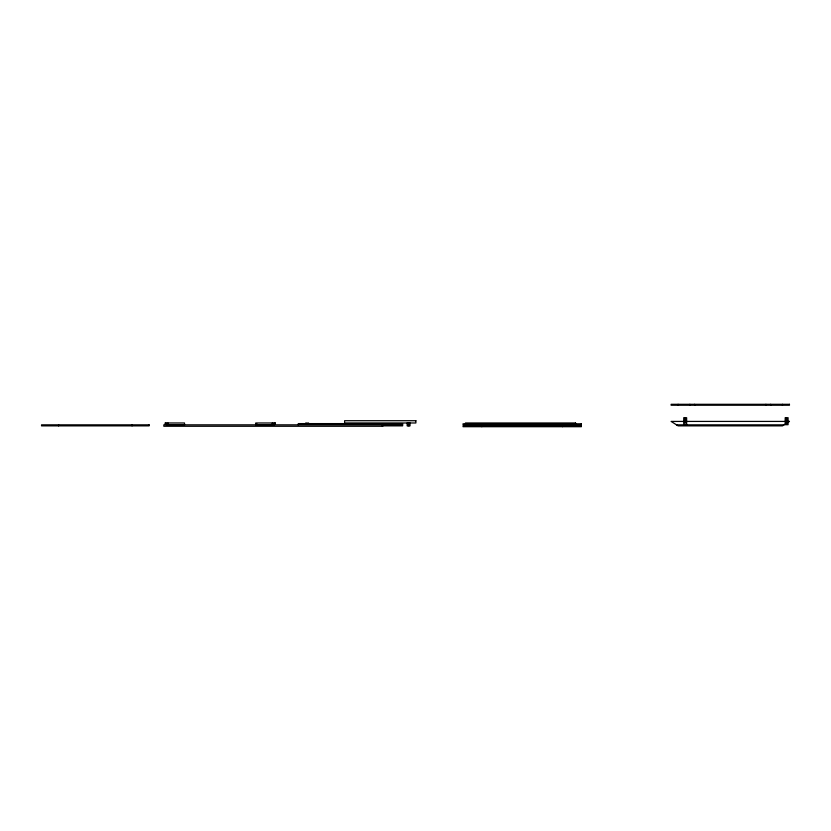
<?xml version="1.0" encoding="UTF-8"?>
<svg xmlns="http://www.w3.org/2000/svg" width="831" height="831" viewBox="0 0 831 831"><rect width="100%" height="100%" fill="white"/><g stroke="black" fill="none" stroke-linecap="round" stroke-linejoin="round"><path stroke-width="1.25" d="M308.581 423.021L307.657 423.021L307.657 424.257M166.865 423.903L165.109 423.903L165.109 422.979L184.513 422.979L184.513 424.942L166.356 424.942L166.356 423.903M255.771 423.903L256.872 423.903M408.073 424.257L409.101 424.257M402.62 424.849L163.821 424.838L163.821 426.261L382.748 426.261L382.748 424.838M676.496 424.849L784.069 424.849M469.38 424.942L465.495 424.942L465.495 425.867M382.26 425.867L402.62 425.867L402.62 423.602L298.267 423.602L298.267 424.849M782.459 404.302L782.459 405.237M770.69 404.302L770.69 405.237M765.912 404.302L765.912 405.237M694.654 404.302L694.654 405.237M689.875 404.302L689.875 405.237M678.117 404.302L678.117 405.237M575.987 424.693L575.987 425.804M575.551 424.942L575.551 425.867M562.608 425.804L562.608 426.698M481.803 425.804L481.803 426.698M468.414 424.693L468.414 425.804M409.101 425.867L409.101 423.021L410.036 423.021L410.036 425.867L407.148 425.867L407.148 423.021L408.073 423.021L408.073 425.867M306.618 424.257L306.618 423.021L305.694 423.021L305.694 424.257M274.801 422.979L274.801 423.903M274.157 422.979L274.157 423.903M272.308 422.979L272.308 424.942M167.966 422.979L167.966 424.942M165.909 422.979L165.909 423.903M132.067 424.838L132.067 425.867M58.606 424.838L58.606 425.867M789.45 421.421L782.459 425.867L678.117 425.867L671.116 421.421L789.45 421.421M789.45 404.302L671.116 404.302L671.116 405.237L789.45 405.237L789.45 404.302M684.671 417.702L683.736 417.702L683.736 424.693L686.635 424.693L686.635 417.702L685.7 417.702L685.7 423.083L684.671 423.083L684.671 417.702M786.116 417.702L785.191 417.702L785.191 424.693L788.079 424.693L788.079 417.702L787.154 417.702L787.154 423.083L786.116 423.083L786.116 417.702M415.874 420.715L344.616 420.715L344.616 422.979L415.874 422.979L415.874 420.715M275.165 422.979L255.771 422.979L255.771 424.942L273.929 424.942L273.929 423.903L275.165 423.903L275.165 422.979M575.551 422.979L465.495 422.979L465.495 423.903L575.551 423.903L575.551 422.979M581.368 423.8L463.044 423.8L463.044 424.693L581.368 424.693L581.368 423.8M149.123 424.838L41.55 424.838L41.55 425.867L149.123 425.867L149.123 424.838M581.368 425.804L463.044 425.804L463.044 426.698L581.368 426.698L581.368 425.804"/></g></svg>
